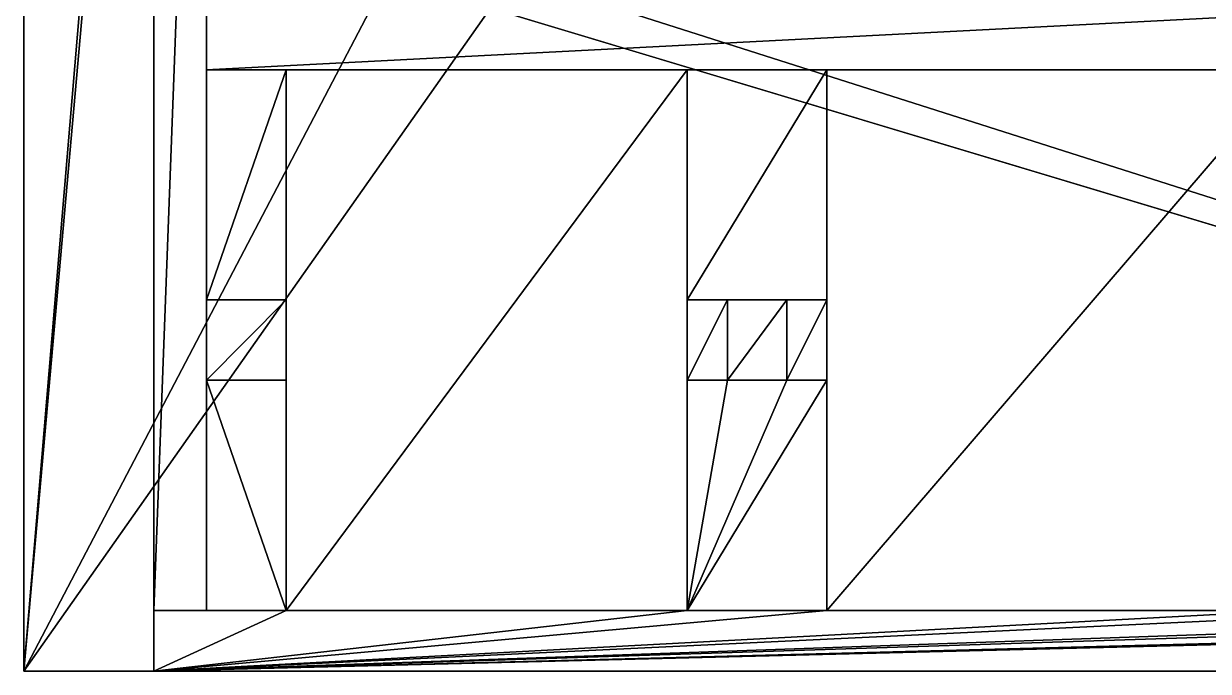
# Model space of a CAD drawing. Extents: x 0 to 36814, y -3929 to 172.
# Drawn here: x 36747.31 to 36776.86, y -3687.02 to -3670.89 of the extents above; entities that cross this region are included whole.
import ezdxf

# ---------------------------------------------------------------- set-up
doc = ezdxf.new("R2010")
doc.units = 0
doc.header["$LTSCALE"] = 25.4
doc.layers.get('0').update_dxf_attribs({"color": 13, "linetype": 'CONTINUOUS'})

# ---------------------------------------------------------------- blocks, each defined once
blk = doc.blocks.new('CVD_PLA_MA03_STL')
at = {"color": 0}
for p, q in [((36656.09, 662.242, 3813.708), (36652.848, 662.242, 3813.708)), ((36652.848, 662.242, 3813.708), (36652.848, 636.842, 3813.708)), ((36656.09, 662.242, 3813.708), (36652.848, 662.242, 3813.708)), ((36652.848, 662.242, 3775.241), (36652.848, 662.242, 3813.708)), ((36652.848, 662.242, 3775.241), (36652.848, 662.242, 3813.708)), ((36652.848, 662.242, 3813.708), (36652.848, 636.842, 3813.708)), ((36656.09, 645.197, 3813.708), (36656.09, 662.242, 3813.708)), ((36656.09, 662.242, 3777.241), (36656.09, 662.242, 3813.708)), ((36656.09, 645.197, 3813.708), (36656.09, 662.242, 3813.708)), ((36656.09, 662.242, 3777.241), (36656.09, 662.242, 3813.708)), ((36656.09, 645.197, 3812.191), (36656.09, 658.242, 3812.191)), ((36656.09, 658.242, 3812.191), (36656.09, 658.242, 3777.241)), ((36657.41, 658.242, 3812.191), (36656.09, 658.242, 3812.191)), ((36656.09, 645.197, 3812.191), (36656.09, 658.242, 3812.191)), ((36656.09, 658.242, 3812.191), (36656.09, 658.242, 3777.241)), ((36657.41, 658.242, 3812.191), (36656.09, 658.242, 3812.191)), ((36657.41, 658.242, 3812.191), (36657.41, 650.197, 3812.191)), ((36657.41, 658.242, 3777.241), (36657.41, 658.242, 3812.191)), ((36657.41, 658.242, 3777.241), (36657.41, 658.242, 3812.191)), ((36657.41, 658.242, 3812.191), (36657.41, 650.197, 3812.191)), ((36670.398, 656.197, 3804.453), (36671.883, 656.197, 3804.453)), ((36670.398, 656.197, 3806.453), (36670.398, 656.197, 3804.453)), ((36670.398, 656.197, 3806.453), (36671.883, 656.197, 3806.453)), ((36670.398, 650.197, 3806.453), (36670.398, 656.197, 3806.453)), ((36670.398, 656.197, 3806.453), (36671.883, 656.197, 3806.453)), ((36670.398, 650.197, 3804.453), (36670.398, 656.197, 3804.453)), ((36670.398, 656.197, 3804.453), (36671.883, 656.197, 3804.453)), ((36670.398, 650.197, 3804.453), (36670.398, 656.197, 3804.453)), ((36670.398, 650.197, 3806.453), (36670.398, 656.197, 3806.453)), ((36670.398, 656.197, 3806.453), (36670.398, 656.197, 3804.453)), ((36671.883, 656.197, 3806.453), (36671.883, 656.197, 3804.453)), ((36671.883, 650.197, 3806.453), (36671.883, 656.197, 3806.453)), ((36671.883, 650.197, 3804.453), (36671.883, 656.197, 3804.453)), ((36671.883, 650.197, 3806.453), (36671.883, 656.197, 3806.453)), ((36671.883, 650.197, 3804.453), (36671.883, 656.197, 3804.453)), ((36671.883, 656.197, 3806.453), (36671.883, 656.197, 3804.453)), ((36659.391, 650.197, 3812.191), (36657.41, 650.197, 3812.191)), ((36657.41, 645.447, 3798.716), (36657.41, 650.197, 3798.716)), ((36657.41, 650.197, 3798.716), (36659.391, 650.197, 3798.716)), ((36657.41, 650.197, 3806.453), (36657.41, 650.197, 3812.191)), ((36657.41, 650.197, 3804.453), (36657.41, 650.197, 3806.453)), ((36657.41, 650.197, 3798.716), (36657.41, 650.197, 3804.453)), ((36657.41, 645.447, 3798.716), (36657.41, 650.197, 3798.716)), ((36657.41, 650.197, 3804.453), (36659.391, 650.197, 3804.453)), ((36657.41, 650.197, 3804.453), (36657.41, 650.197, 3806.453)), ((36657.41, 650.197, 3806.453), (36659.391, 650.197, 3806.453)), ((36657.41, 650.197, 3806.453), (36659.391, 650.197, 3806.453)), ((36657.41, 650.197, 3806.453), (36657.41, 650.197, 3812.191)), ((36659.391, 650.197, 3812.191), (36657.41, 650.197, 3812.191)), ((36657.41, 650.197, 3798.716), (36657.41, 650.197, 3804.453)), ((36657.41, 650.197, 3804.453), (36659.391, 650.197, 3804.453)), ((36657.41, 650.197, 3798.716), (36659.391, 650.197, 3798.716)), ((36659.391, 650.197, 3812.191), (36659.391, 647.447, 3812.191)), ((36659.391, 650.197, 3798.716), (36659.391, 647.447, 3798.716)), ((36659.391, 650.197, 3812.191), (36659.391, 647.447, 3812.191)), ((36659.391, 650.197, 3798.716), (36659.391, 647.447, 3798.716)), ((36659.391, 650.197, 3798.716), (36659.391, 650.197, 3804.453)), ((36659.391, 650.197, 3804.453), (36659.391, 650.197, 3806.453)), ((36659.391, 650.197, 3806.453), (36659.391, 650.197, 3812.191)), ((36659.391, 650.197, 3804.453), (36659.391, 650.197, 3806.453)), ((36659.391, 650.197, 3806.453), (36659.391, 650.197, 3812.191)), ((36659.391, 650.197, 3798.716), (36659.391, 650.197, 3804.453)), ((36672.883, 650.197, 3812.191), (36669.398, 650.197, 3812.191)), ((36669.398, 647.447, 3812.191), (36669.398, 650.197, 3812.191)), ((36669.398, 647.447, 3798.716), (36669.398, 650.197, 3798.716)), ((36669.398, 650.197, 3798.716), (36672.883, 650.197, 3798.716)), ((36669.398, 650.197, 3812.191), (36669.398, 650.197, 3806.453)), ((36669.398, 650.197, 3806.453), (36669.398, 650.197, 3804.453)), ((36669.398, 650.197, 3804.453), (36669.398, 650.197, 3798.716)), ((36669.398, 647.447, 3798.716), (36669.398, 650.197, 3798.716)), ((36669.398, 647.447, 3812.191), (36669.398, 650.197, 3812.191)), ((36669.398, 650.197, 3804.453), (36669.398, 650.197, 3798.716)), ((36669.398, 650.197, 3804.453), (36670.398, 650.197, 3804.453)), ((36669.398, 650.197, 3798.716), (36672.883, 650.197, 3798.716)), ((36669.398, 650.197, 3806.453), (36670.398, 650.197, 3806.453)), ((36669.398, 650.197, 3812.191), (36669.398, 650.197, 3806.453)), ((36672.883, 650.197, 3812.191), (36669.398, 650.197, 3812.191)), ((36669.398, 650.197, 3806.453), (36669.398, 650.197, 3804.453)), ((36669.398, 650.197, 3806.453), (36670.398, 650.197, 3806.453)), ((36669.398, 650.197, 3804.453), (36670.398, 650.197, 3804.453)), ((36670.398, 650.197, 3804.453), (36671.883, 650.197, 3804.453)), ((36670.398, 650.197, 3806.453), (36671.883, 650.197, 3806.453)), ((36670.398, 650.197, 3806.453), (36671.883, 650.197, 3806.453)), ((36670.398, 650.197, 3804.453), (36671.883, 650.197, 3804.453)), ((36670.398, 650.197, 3804.453), (36671.883, 650.197, 3804.453)), ((36670.398, 650.197, 3806.453), (36670.398, 650.197, 3804.453)), ((36670.398, 650.197, 3806.453), (36671.883, 650.197, 3806.453)), ((36670.398, 650.197, 3806.453), (36670.398, 650.197, 3804.453)), ((36670.398, 650.197, 3806.453), (36670.398, 650.197, 3804.453)), ((36672.883, 650.197, 3804.453), (36671.883, 650.197, 3804.453)), ((36672.883, 650.197, 3806.453), (36671.883, 650.197, 3806.453)), ((36671.883, 650.197, 3804.453), (36671.883, 650.197, 3806.453)), ((36671.883, 650.197, 3804.453), (36671.883, 650.197, 3806.453)), ((36672.883, 650.197, 3804.453), (36671.883, 650.197, 3804.453)), ((36671.883, 650.197, 3804.453), (36671.883, 650.197, 3806.453)), ((36672.883, 650.197, 3806.453), (36671.883, 650.197, 3806.453)), ((36672.883, 650.197, 3812.191), (36672.883, 647.447, 3812.191)), ((36672.883, 647.447, 3798.716), (36672.883, 650.197, 3798.716)), ((36672.883, 650.197, 3804.453), (36672.883, 650.197, 3798.716)), ((36672.883, 650.197, 3812.191), (36672.883, 650.197, 3806.453)), ((36672.883, 650.197, 3804.453), (36672.883, 650.197, 3798.716)), ((36672.883, 650.197, 3804.453), (36672.883, 650.197, 3806.453)), ((36672.883, 650.197, 3812.191), (36672.883, 650.197, 3806.453)), ((36672.883, 650.197, 3812.191), (36672.883, 647.447, 3812.191)), ((36672.883, 647.447, 3798.716), (36672.883, 650.197, 3798.716)), ((36672.883, 650.197, 3804.453), (36672.883, 650.197, 3806.453)), ((36659.391, 645.197, 3812.191), (36659.391, 647.447, 3812.191)), ((36659.391, 647.447, 3812.191), (36669.398, 647.447, 3812.191)), ((36659.391, 645.197, 3812.191), (36659.391, 647.447, 3812.191)), ((36669.398, 647.447, 3798.716), (36659.391, 647.447, 3798.716)), ((36659.391, 647.447, 3812.191), (36669.398, 647.447, 3812.191)), ((36669.398, 647.447, 3798.716), (36659.391, 647.447, 3798.716)), ((36659.391, 647.447, 3812.191), (36659.391, 647.447, 3798.716)), ((36659.391, 647.447, 3812.191), (36659.391, 647.447, 3798.716)), ((36669.398, 646.447, 3812.191), (36669.398, 647.447, 3812.191)), ((36669.398, 646.447, 3812.191), (36669.398, 647.447, 3812.191)), ((36669.398, 647.447, 3812.191), (36669.398, 647.447, 3798.716)), ((36669.398, 647.447, 3812.191), (36669.398, 647.447, 3798.716)), ((36684.453, 647.447, 3812.191), (36672.883, 647.447, 3812.191)), ((36672.883, 647.447, 3812.191), (36672.883, 645.197, 3812.191)), ((36672.883, 647.447, 3812.191), (36672.883, 645.197, 3812.191)), ((36684.453, 647.447, 3798.716), (36672.883, 647.447, 3798.716)), ((36684.453, 647.447, 3812.191), (36672.883, 647.447, 3812.191)), ((36684.453, 647.447, 3798.716), (36672.883, 647.447, 3798.716)), ((36672.883, 647.447, 3812.191), (36672.883, 647.447, 3798.716)), ((36672.883, 647.447, 3812.191), (36672.883, 647.447, 3798.716)), ((36669.398, 646.447, 3812.191), (36669.398, 646.447, 3798.716)), ((36669.398, 645.197, 3812.191), (36669.398, 646.447, 3812.191)), ((36669.398, 645.197, 3812.191), (36669.398, 646.447, 3812.191)), ((36657.41, 645.447, 3798.716), (36715.477, 645.447, 3798.716)), ((36657.41, 645.447, 3795.716), (36657.41, 645.447, 3798.716)), ((36657.41, 645.447, 3798.716), (36715.477, 645.447, 3798.716)), ((36657.41, 645.447, 3795.716), (36657.41, 645.447, 3798.716)), ((36716.801, 645.197, 3813.708), (36656.09, 645.197, 3813.708)), ((36656.09, 645.197, 3813.708), (36656.09, 645.197, 3812.191)), ((36659.391, 645.197, 3812.191), (36656.09, 645.197, 3812.191)), ((36716.801, 645.197, 3813.708), (36656.09, 645.197, 3813.708)), ((36659.391, 645.197, 3812.191), (36656.09, 645.197, 3812.191)), ((36656.09, 645.197, 3813.708), (36656.09, 645.197, 3812.191)), ((36669.398, 645.197, 3812.191), (36659.391, 645.197, 3812.191)), ((36669.398, 645.197, 3812.191), (36659.391, 645.197, 3812.191)), ((36672.883, 645.197, 3812.191), (36669.398, 645.197, 3812.191)), ((36672.883, 645.197, 3812.191), (36669.398, 645.197, 3812.191)), ((36684.453, 645.197, 3812.191), (36672.883, 645.197, 3812.191)), ((36684.453, 645.197, 3812.191), (36672.883, 645.197, 3812.191)), ((36652.848, 636.842, 3813.708), (36719.539, 636.842, 3813.708)), ((36662.926, 636.842, 3794.474), (36652.848, 636.842, 3813.708)), ((36652.848, 636.842, 3813.708), (36652.848, 636.842, 3793.222)), ((36652.848, 636.842, 3813.708), (36664.488, 636.842, 3797.178)), ((36652.848, 636.842, 3813.708), (36719.539, 636.842, 3813.708)), ((36652.848, 636.842, 3813.708), (36664.488, 636.842, 3797.178)), ((36662.926, 636.842, 3794.474), (36652.848, 636.842, 3813.708)), ((36652.848, 636.842, 3813.708), (36652.848, 636.842, 3793.222)), ((36664.488, 636.842, 3797.178), (36719.539, 636.842, 3813.708)), ((36664.488, 636.842, 3797.178), (36719.539, 636.842, 3813.708)), ((36667.609, 636.842, 3797.178), (36719.539, 636.842, 3813.708)), ((36667.609, 636.842, 3797.178), (36719.539, 636.842, 3813.708))]:
    blk.add_line(p, q, dxfattribs=at)
mesh = blk.add_polyface(dxfattribs=at)
corners = [(36652.848, 636.842, 3813.708), (36656.09, 645.197, 3813.708), (36652.848, 662.242, 3813.708), (36719.539, 636.842, 3813.708), (36716.801, 645.197, 3813.708), (36716.801, 662.242, 3813.708), (36719.539, 662.242, 3813.708), (36656.09, 662.242, 3813.708)]
mesh.append_faces([[corners[k] for k in face] for face in [(5, 3, 6)]], dxfattribs={"vtx0": -1, "color": 0})
mesh.append_faces([[corners[k] for k in face] for face in [(0, 1, 2), (1, 3, 4), (4, 3, 5)]], dxfattribs={"vtx0": -1, "vtx1": -1, "color": 0})
mesh.append_faces([[corners[k] for k in face] for face in [(1, 0, 3)]], dxfattribs={"vtx0": -1, "vtx2": -1, "color": 0})
mesh.append_faces([[corners[k] for k in face] for face in [(7, 2, 1)]], dxfattribs={"vtx1": -1, "color": 0})
mesh = blk.add_polyface(dxfattribs=at)
corners = [(36652.848, 662.242, 3813.708), (36656.09, 662.242, 3775.241), (36652.848, 662.242, 3775.241), (36656.09, 662.242, 3777.241), (36656.09, 662.242, 3813.708)]
mesh.append_faces([[corners[k] for k in face] for face in [(0, 1, 2), (3, 0, 4)]], dxfattribs={"vtx0": -1, "color": 0})
mesh.append_faces([[corners[k] for k in face] for face in [(1, 0, 3)]], dxfattribs={"vtx0": -1, "vtx1": -1, "color": 0})
mesh = blk.add_polyface(dxfattribs=at)
corners = [(36652.848, 636.842, 3813.708), (36652.848, 660.342, 3793.222), (36652.848, 636.842, 3793.222), (36652.848, 662.242, 3813.708), (36652.848, 660.342, 3778.01), (36652.848, 662.242, 3775.241), (36652.848, 636.842, 3775.241), (36652.848, 636.842, 3778.01), (36652.848, 653.32, 3775.241), (36652.848, 656.342, 3775.241)]
mesh.append_faces([[corners[k] for k in face] for face in [(0, 1, 2), (4, 6, 7)]], dxfattribs={"vtx0": -1, "color": 0})
mesh.append_faces([[corners[k] for k in face] for face in [(1, 3, 4), (6, 4, 8), (8, 4, 9), (9, 4, 5)]], dxfattribs={"vtx0": -1, "vtx1": -1, "color": 0})
mesh.append_faces([[corners[k] for k in face] for face in [(1, 0, 3), (4, 3, 5)]], dxfattribs={"vtx0": -1, "vtx2": -1, "color": 0})
mesh = blk.add_polyface(dxfattribs=at)
corners = [(36656.09, 662.242, 3777.241), (36656.09, 658.242, 3812.191), (36656.09, 658.242, 3777.241), (36656.09, 645.197, 3813.708), (36656.09, 645.197, 3812.191), (36656.09, 662.242, 3813.708)]
mesh.append_faces([[corners[k] for k in face] for face in [(0, 1, 2), (1, 3, 4)]], dxfattribs={"vtx0": -1, "color": 0})
mesh.append_faces([[corners[k] for k in face] for face in [(3, 1, 5), (5, 1, 0)]], dxfattribs={"vtx0": -1, "vtx1": -1, "color": 0})
mesh = blk.add_polyface(dxfattribs=at)
corners = [(36656.09, 645.197, 3812.191), (36657.41, 650.197, 3812.191), (36656.09, 658.242, 3812.191), (36659.391, 645.197, 3812.191), (36659.391, 650.197, 3812.191), (36659.391, 647.447, 3812.191), (36657.41, 658.242, 3812.191)]
mesh.append_faces([[corners[k] for k in face] for face in [(4, 3, 5)]], dxfattribs={"vtx0": -1, "color": 0})
mesh.append_faces([[corners[k] for k in face] for face in [(0, 1, 2), (1, 3, 4)]], dxfattribs={"vtx0": -1, "vtx1": -1, "color": 0})
mesh.append_faces([[corners[k] for k in face] for face in [(1, 0, 3)]], dxfattribs={"vtx0": -1, "vtx2": -1, "color": 0})
mesh.append_faces([[corners[k] for k in face] for face in [(6, 2, 1)]], dxfattribs={"vtx1": -1, "color": 0})
mesh = blk.add_polyface(dxfattribs=at)
corners = [(36656.09, 658.242, 3812.191), (36657.41, 658.242, 3777.241), (36656.09, 658.242, 3777.241), (36657.41, 658.242, 3812.191)]
mesh.append_faces([[corners[k] for k in face] for face in [(0, 1, 2), (1, 0, 3)]], dxfattribs={"vtx0": -1, "color": 0})
mesh = blk.add_polyface(dxfattribs=at)
corners = [(36657.41, 650.197, 3780.341), (36657.41, 641.447, 3795.716), (36657.41, 641.447, 3780.341), (36657.41, 645.447, 3795.716), (36657.41, 658.242, 3777.241), (36657.41, 650.197, 3777.241), (36657.41, 650.197, 3798.716), (36657.41, 650.197, 3806.453), (36657.41, 658.242, 3812.191), (36657.41, 650.197, 3812.191), (36657.41, 650.197, 3804.453), (36657.41, 645.447, 3798.716)]
mesh.append_faces([[corners[k] for k in face] for face in [(0, 1, 2), (4, 0, 5), (7, 8, 9), (3, 6, 11)]], dxfattribs={"vtx0": -1, "color": 0})
mesh.append_faces([[corners[k] for k in face] for face in [(1, 0, 3), (8, 6, 4)]], dxfattribs={"vtx0": -1, "vtx1": -1, "color": 0})
mesh.append_faces([[corners[k] for k in face] for face in [(0, 4, 6), (6, 3, 0)]], dxfattribs={"vtx0": -1, "vtx1": -1, "vtx2": -1, "color": 0})
mesh.append_faces([[corners[k] for k in face] for face in [(8, 7, 10), (8, 10, 6)]], dxfattribs={"vtx0": -1, "vtx2": -1, "color": 0})
mesh = blk.add_polyface(dxfattribs=at)
corners = [(36670.398, 656.197, 3806.453), (36671.883, 656.197, 3804.453), (36670.398, 656.197, 3804.453), (36671.883, 656.197, 3806.453)]
mesh.append_faces([[corners[k] for k in face] for face in [(0, 1, 2), (1, 0, 3)]], dxfattribs={"vtx0": -1, "color": 0})
mesh = blk.add_polyface(dxfattribs=at)
corners = [(36671.883, 650.197, 3806.453), (36670.398, 656.197, 3806.453), (36670.398, 650.197, 3806.453), (36671.883, 656.197, 3806.453)]
mesh.append_faces([[corners[k] for k in face] for face in [(0, 1, 2), (1, 0, 3)]], dxfattribs={"vtx0": -1, "color": 0})
mesh = blk.add_polyface(dxfattribs=at)
corners = [(36671.883, 656.197, 3804.453), (36670.398, 650.197, 3804.453), (36670.398, 656.197, 3804.453), (36671.883, 650.197, 3804.453)]
mesh.append_faces([[corners[k] for k in face] for face in [(0, 1, 2), (1, 0, 3)]], dxfattribs={"vtx0": -1, "color": 0})
mesh = blk.add_polyface(dxfattribs=at)
corners = [(36670.398, 656.197, 3806.453), (36670.398, 650.197, 3804.453), (36670.398, 650.197, 3806.453), (36670.398, 656.197, 3804.453)]
mesh.append_faces([[corners[k] for k in face] for face in [(0, 1, 2), (1, 0, 3)]], dxfattribs={"vtx0": -1, "color": 0})
mesh = blk.add_polyface(dxfattribs=at)
corners = [(36671.883, 650.197, 3804.453), (36671.883, 656.197, 3806.453), (36671.883, 650.197, 3806.453), (36671.883, 656.197, 3804.453)]
mesh.append_faces([[corners[k] for k in face] for face in [(0, 1, 2), (1, 0, 3)]], dxfattribs={"vtx0": -1, "color": 0})
mesh = blk.add_polyface(dxfattribs=at)
corners = [(36672.883, 650.197, 3798.716), (36669.398, 647.447, 3798.716), (36669.398, 650.197, 3798.716), (36687.938, 650.197, 3798.716), (36684.453, 647.447, 3798.716), (36684.453, 650.197, 3798.716), (36702.988, 650.197, 3798.716), (36699.504, 647.447, 3798.716), (36699.504, 650.197, 3798.716), (36715.477, 650.197, 3798.716), (36712.93, 647.447, 3798.716), (36712.93, 650.197, 3798.716), (36659.391, 650.197, 3798.716), (36657.41, 645.447, 3798.716), (36657.41, 650.197, 3798.716), (36659.391, 647.447, 3798.716), (36715.477, 645.447, 3798.716), (36672.883, 647.447, 3798.716), (36687.938, 647.447, 3798.716), (36702.988, 647.447, 3798.716)]
mesh.append_faces([[corners[k] for k in face] for face in [(0, 1, 2), (3, 4, 5), (6, 7, 8), (9, 10, 11), (12, 13, 14)]], dxfattribs={"vtx0": -1, "color": 0})
mesh.append_faces([[corners[k] for k in face] for face in [(13, 15, 16), (17, 1, 0), (18, 4, 3), (19, 7, 6), (16, 10, 9)]], dxfattribs={"vtx0": -1, "vtx1": -1, "color": 0})
mesh.append_faces([[corners[k] for k in face] for face in [(16, 1, 17), (16, 4, 18), (16, 7, 19)]], dxfattribs={"vtx0": -1, "vtx1": -1, "vtx2": -1, "color": 0})
mesh.append_faces([[corners[k] for k in face] for face in [(13, 12, 15), (16, 15, 1), (16, 17, 4), (16, 18, 7), (16, 19, 10)]], dxfattribs={"vtx0": -1, "vtx2": -1, "color": 0})
mesh = blk.add_polyface(dxfattribs=at)
corners = [(36657.41, 650.197, 3806.453), (36659.391, 650.197, 3804.453), (36657.41, 650.197, 3804.453), (36659.391, 650.197, 3806.453)]
mesh.append_faces([[corners[k] for k in face] for face in [(0, 1, 2), (1, 0, 3)]], dxfattribs={"vtx0": -1, "color": 0})
mesh = blk.add_polyface(dxfattribs=at)
corners = [(36657.41, 650.197, 3806.453), (36659.391, 650.197, 3812.191), (36659.391, 650.197, 3806.453), (36657.41, 650.197, 3812.191)]
mesh.append_faces([[corners[k] for k in face] for face in [(0, 1, 2), (1, 0, 3)]], dxfattribs={"vtx0": -1, "color": 0})
mesh = blk.add_polyface(dxfattribs=at)
corners = [(36657.41, 650.197, 3804.453), (36659.391, 650.197, 3798.716), (36657.41, 650.197, 3798.716), (36659.391, 650.197, 3804.453)]
mesh.append_faces([[corners[k] for k in face] for face in [(0, 1, 2), (1, 0, 3)]], dxfattribs={"vtx0": -1, "color": 0})
mesh = blk.add_polyface(dxfattribs=at)
corners = [(36659.391, 650.197, 3798.716), (36659.391, 650.197, 3806.453), (36659.391, 647.447, 3798.716), (36659.391, 650.197, 3804.453), (36659.391, 650.197, 3812.191), (36659.391, 647.447, 3812.191)]
mesh.append_faces([[corners[k] for k in face] for face in [(1, 0, 3), (2, 4, 5)]], dxfattribs={"vtx0": -1, "color": 0})
mesh.append_faces([[corners[k] for k in face] for face in [(0, 1, 2), (4, 2, 1)]], dxfattribs={"vtx0": -1, "vtx1": -1, "color": 0})
mesh = blk.add_polyface(dxfattribs=at)
corners = [(36672.883, 645.197, 3812.191), (36669.398, 646.447, 3812.191), (36669.398, 645.197, 3812.191), (36669.398, 647.447, 3812.191), (36669.398, 650.197, 3812.191), (36672.883, 650.197, 3812.191), (36672.883, 647.447, 3812.191)]
mesh.append_faces([[corners[k] for k in face] for face in [(0, 1, 2), (5, 0, 6)]], dxfattribs={"vtx0": -1, "color": 0})
mesh.append_faces([[corners[k] for k in face] for face in [(1, 0, 3), (3, 0, 4), (4, 0, 5)]], dxfattribs={"vtx0": -1, "vtx1": -1, "color": 0})
mesh = blk.add_polyface(dxfattribs=at)
corners = [(36669.398, 650.197, 3812.191), (36669.398, 647.447, 3798.716), (36669.398, 647.447, 3812.191), (36669.398, 650.197, 3798.716), (36669.398, 650.197, 3806.453), (36669.398, 650.197, 3804.453)]
mesh.append_faces([[corners[k] for k in face] for face in [(0, 1, 2), (3, 4, 5)]], dxfattribs={"vtx0": -1, "color": 0})
mesh.append_faces([[corners[k] for k in face] for face in [(1, 0, 3)]], dxfattribs={"vtx0": -1, "vtx1": -1, "color": 0})
mesh.append_faces([[corners[k] for k in face] for face in [(3, 0, 4)]], dxfattribs={"vtx0": -1, "vtx2": -1, "color": 0})
mesh = blk.add_polyface(dxfattribs=at)
corners = [(36669.398, 650.197, 3804.453), (36672.883, 650.197, 3798.716), (36669.398, 650.197, 3798.716), (36672.883, 650.197, 3804.453), (36670.398, 650.197, 3804.453), (36671.883, 650.197, 3804.453)]
mesh.append_faces([[corners[k] for k in face] for face in [(0, 1, 2), (3, 4, 5)]], dxfattribs={"vtx0": -1, "color": 0})
mesh.append_faces([[corners[k] for k in face] for face in [(1, 0, 3)]], dxfattribs={"vtx0": -1, "vtx1": -1, "color": 0})
mesh.append_faces([[corners[k] for k in face] for face in [(3, 0, 4)]], dxfattribs={"vtx0": -1, "vtx2": -1, "color": 0})
mesh = blk.add_polyface(dxfattribs=at)
corners = [(36669.398, 650.197, 3812.191), (36670.398, 650.197, 3806.453), (36669.398, 650.197, 3806.453), (36671.883, 650.197, 3806.453), (36672.883, 650.197, 3806.453), (36672.883, 650.197, 3812.191)]
mesh.append_faces([[corners[k] for k in face] for face in [(0, 1, 2), (4, 0, 5)]], dxfattribs={"vtx0": -1, "color": 0})
mesh.append_faces([[corners[k] for k in face] for face in [(1, 0, 3), (3, 0, 4)]], dxfattribs={"vtx0": -1, "vtx1": -1, "color": 0})
mesh = blk.add_polyface(dxfattribs=at)
corners = [(36669.398, 650.197, 3806.453), (36670.398, 650.197, 3804.453), (36669.398, 650.197, 3804.453), (36670.398, 650.197, 3806.453)]
mesh.append_faces([[corners[k] for k in face] for face in [(0, 1, 2), (1, 0, 3)]], dxfattribs={"vtx0": -1, "color": 0})
mesh = blk.add_polyface(dxfattribs=at)
corners = [(36670.398, 650.197, 3806.453), (36671.883, 650.197, 3804.453), (36670.398, 650.197, 3804.453), (36671.883, 650.197, 3806.453)]
mesh.append_faces([[corners[k] for k in face] for face in [(0, 1, 2), (1, 0, 3)]], dxfattribs={"vtx0": -1, "color": 0})
mesh = blk.add_polyface(dxfattribs=at)
corners = [(36671.883, 650.197, 3806.453), (36672.883, 650.197, 3804.453), (36671.883, 650.197, 3804.453), (36672.883, 650.197, 3806.453)]
mesh.append_faces([[corners[k] for k in face] for face in [(0, 1, 2), (1, 0, 3)]], dxfattribs={"vtx0": -1, "color": 0})
mesh = blk.add_polyface(dxfattribs=at)
corners = [(36672.883, 647.447, 3798.716), (36672.883, 650.197, 3812.191), (36672.883, 647.447, 3812.191), (36672.883, 650.197, 3798.716), (36672.883, 650.197, 3806.453), (36672.883, 650.197, 3804.453)]
mesh.append_faces([[corners[k] for k in face] for face in [(0, 1, 2), (4, 3, 5)]], dxfattribs={"vtx0": -1, "color": 0})
mesh.append_faces([[corners[k] for k in face] for face in [(1, 3, 4)]], dxfattribs={"vtx0": -1, "vtx1": -1, "color": 0})
mesh.append_faces([[corners[k] for k in face] for face in [(1, 0, 3)]], dxfattribs={"vtx0": -1, "vtx2": -1, "color": 0})
mesh = blk.add_polyface(dxfattribs=at)
corners = [(36669.398, 645.197, 3812.191), (36659.391, 647.447, 3812.191), (36659.391, 645.197, 3812.191), (36669.398, 647.447, 3812.191), (36669.398, 646.447, 3812.191)]
mesh.append_faces([[corners[k] for k in face] for face in [(0, 1, 2), (3, 0, 4)]], dxfattribs={"vtx0": -1, "color": 0})
mesh.append_faces([[corners[k] for k in face] for face in [(1, 0, 3)]], dxfattribs={"vtx0": -1, "vtx1": -1, "color": 0})
mesh = blk.add_polyface(dxfattribs=at)
corners = [(36659.391, 647.447, 3812.191), (36669.398, 647.447, 3798.716), (36659.391, 647.447, 3798.716), (36669.398, 647.447, 3812.191)]
mesh.append_faces([[corners[k] for k in face] for face in [(0, 1, 2), (1, 0, 3)]], dxfattribs={"vtx0": -1, "color": 0})
mesh = blk.add_polyface(dxfattribs=at)
corners = [(36684.453, 645.197, 3812.191), (36672.883, 647.447, 3812.191), (36672.883, 645.197, 3812.191), (36684.453, 647.447, 3812.191)]
mesh.append_faces([[corners[k] for k in face] for face in [(0, 1, 2), (1, 0, 3)]], dxfattribs={"vtx0": -1, "color": 0})
mesh = blk.add_polyface(dxfattribs=at)
corners = [(36672.883, 647.447, 3812.191), (36684.453, 647.447, 3798.716), (36672.883, 647.447, 3798.716), (36684.453, 647.447, 3812.191)]
mesh.append_faces([[corners[k] for k in face] for face in [(0, 1, 2), (1, 0, 3)]], dxfattribs={"vtx0": -1, "color": 0})
mesh = blk.add_polyface(dxfattribs=at)
corners = [(36657.41, 645.447, 3798.716), (36715.477, 645.447, 3795.716), (36657.41, 645.447, 3795.716), (36715.477, 645.447, 3798.716)]
mesh.append_faces([[corners[k] for k in face] for face in [(0, 1, 2), (1, 0, 3)]], dxfattribs={"vtx0": -1, "color": 0})
mesh = blk.add_polyface(dxfattribs=at)
corners = [(36656.09, 645.197, 3813.708), (36659.391, 645.197, 3812.191), (36656.09, 645.197, 3812.191), (36669.398, 645.197, 3812.191), (36672.883, 645.197, 3812.191), (36684.453, 645.197, 3812.191), (36687.938, 645.197, 3812.191), (36699.504, 645.197, 3812.191), (36702.988, 645.197, 3812.191), (36713.93, 645.197, 3812.191), (36716.801, 645.197, 3812.191), (36716.801, 645.197, 3813.708)]
mesh.append_faces([[corners[k] for k in face] for face in [(0, 1, 2), (10, 0, 11)]], dxfattribs={"vtx0": -1, "color": 0})
mesh.append_faces([[corners[k] for k in face] for face in [(1, 0, 3), (3, 0, 4), (4, 0, 5), (5, 0, 6), (6, 0, 7), (7, 0, 8), (8, 0, 9), (9, 0, 10)]], dxfattribs={"vtx0": -1, "vtx1": -1, "color": 0})
mesh = blk.add_polyface(dxfattribs=at)
corners = [(36652.848, 636.842, 3813.708), (36652.848, 636.842, 3793.222), (36662.926, 636.842, 3794.474)]
mesh.append_faces([[corners[k] for k in face] for face in [(0, 1, 2)]], dxfattribs={"color": 0})
mesh = blk.add_polyface(dxfattribs=at)
corners = [(36652.848, 636.842, 3813.708), (36664.488, 636.842, 3797.178), (36719.539, 636.842, 3813.708)]
mesh.append_faces([[corners[k] for k in face] for face in [(0, 1, 2)]], dxfattribs={"color": 0})
mesh = blk.add_polyface(dxfattribs=at)
corners = [(36652.848, 636.842, 3813.708), (36662.926, 636.842, 3794.474), (36664.488, 636.842, 3797.178)]
mesh.append_faces([[corners[k] for k in face] for face in [(0, 1, 2)]], dxfattribs={"color": 0})
mesh = blk.add_polyface(dxfattribs=at)
corners = [(36719.539, 636.842, 3813.708), (36664.488, 636.842, 3797.178), (36667.609, 636.842, 3797.178)]
mesh.append_faces([[corners[k] for k in face] for face in [(0, 1, 2)]], dxfattribs={"color": 0})
mesh = blk.add_polyface(dxfattribs=at)
corners = [(36684.633, 636.842, 3797.178), (36667.609, 636.842, 3797.178), (36669.172, 636.842, 3794.474), (36719.539, 636.842, 3813.708)]
mesh.append_faces([[corners[k] for k in face] for face in [(0, 1, 2), (1, 0, 3)]], dxfattribs={"vtx0": -1, "color": 0})

msp = doc.modelspace()

# ---------------------------------------------------------------- block references
at = {"color": 0, "extrusion": (0, -1, 1.95316e-13)}
msp.add_blockref('CVD_PLA_MA03_STL', (94.467, 0, -126.683), dxfattribs=at)

doc.saveas('drawing.dxf')
